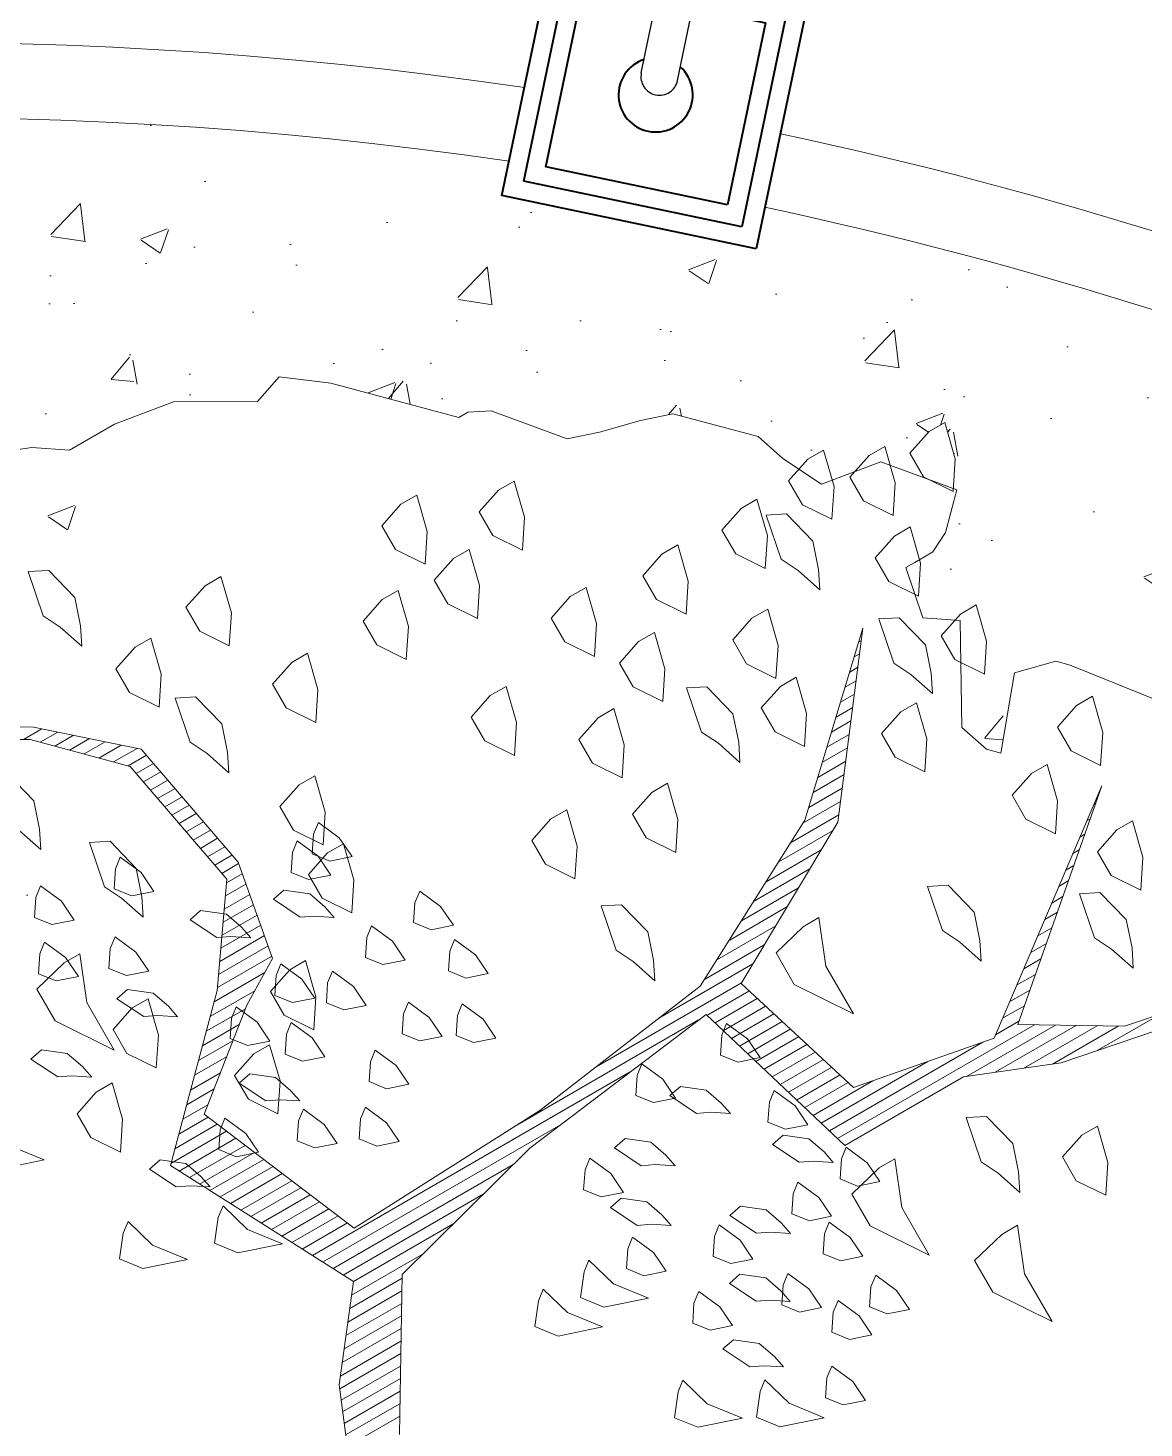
# Model space of a CAD drawing. Header units: metres. Extents: x 12093 to 20303, y 514 to 1412.
# Drawn here: x 19711.101 to 19712.587, y 705.738 to 707.602 of the extents above; entities that cross this region are included whole.
import ezdxf

# ---------------------------------------------------------------- set-up
doc = ezdxf.new("R2010")
doc.units = ezdxf.units.M
doc.linetypes.add('DASHED2', pattern=[9.525, 6.35, -3.175])
for name, color, linetype, lineweight in [('ARBOLES', 52, 'Continuous', 13), ('grass', 64, 'Continuous', 13), ('JARDINERA', 132, 'Continuous', 40), ('Layer2', 43, 'Continuous', 20), ('MANZANAS-ORIGINALES', 147, 'Continuous', 9), ('SARDINEL', 52, 'Continuous', 20), ('TEX', 81, 'Continuous', 13)]:
    doc.layers.add(name, color=color, linetype=linetype, lineweight=lineweight)
doc.layers.add('Proyecciones', color=52, linetype='DASHED2')
pattern_1 = [(50, (19136.99335, 73.14804), (0.36436934, -0.03187817), [0.0381, -0.4191]), (355, (19136.99335, 73.14804), (-0.07048565, 0.38211329), [0.03048, -0.33528]), (100.451, (19137.0237, 73.1454), (0.293885, 0.35023338), [0.03238, -0.35618]), (46.1842, (19136.99335, 73.24964), (0.54215808, -0.08408466), [0.05715, -0.62865]), (96.6356, (19137.03853, 73.24264), (0.47480847, 0.4948511), [0.04857, -0.53427]), (351.184, (19136.99335, 73.24964), (0.4748092, 0.49485024), [0.04572, -0.50292]), (21, (19137.04415, 73.22424), (0.30322976, -0.20453104), [0.0381, -0.4191]), (326, (19137.04415, 73.22424), (0.12360406, 0.36837593), [0.03048, -0.33528]), (71.4514, (19137.06942, 73.2072), (0.42683298, 0.16384572), [0.03238, -0.35618]), (37.5, (19136.99335, 73.14804), (0.006177207, 0.169110078), [0, -0.331216, 0, -0.34036, 0, -0.33655]), (7.5, (19136.99335, 73.14804), (0.133639325, 0.20036115), [0, -0.194056, 0, -0.323596, 0, -0.12827]), (327.5, (19136.88007, 73.14804), (0.27118119, -0.011457488), [0, -0.127, 0, -0.39624, 0, -0.52578]), (317.5, (19136.82927, 73.14804), (0.29625836, 0.05085298), [0, -0.1651, 0, -0.263144, 0, -0.37338])]

# ---------------------------------------------------------------- blocks, each defined once
blk = doc.blocks.new('ghgfghgh')
at = {"layer": 'ARBOLES', "lineweight": 20}
for p, q in [((20002.0407, 664.9154), (20002.0895, 665.0766)), ((20002.0895, 665.0766), (20002.0684, 664.9137)), ((20002.086, 665.065), (20002.0882, 665.0663)), ((20002.0822, 665.0524), (20002.0867, 665.055)), ((20002.0784, 665.0397), (20002.0853, 665.0437)), ((20002.0746, 665.0271), (20002.0838, 665.0324)), ((20002.0707, 665.0145), (20002.0823, 665.0212)), ((20002.0669, 665.0018), (20002.0809, 665.0099)), ((20002.0631, 664.9892), (20002.0794, 664.9986)), ((20001.39, 664.983), (20001.2834, 664.9835)), ((20001.2862, 664.994), (20001.3928, 664.9935)), ((20001.3843, 664.983), (20001.3999, 664.992)), ((20001.4739, 664.9605), (20001.39, 664.983)), ((20001.3928, 664.9935), (20001.4834, 664.9749)), ((20001.3984, 664.9808), (20001.4132, 664.9893)), ((20001.4108, 664.9775), (20001.4265, 664.9866)), ((20001.4231, 664.9742), (20001.4398, 664.9838)), ((20002.0593, 664.9766), (20002.0779, 664.9874)), ((20001.4354, 664.9709), (20001.4531, 664.9811)), ((20001.4478, 664.9675), (20001.4665, 664.9783)), ((20001.4601, 664.9642), (20001.4798, 664.9756)), ((20001.4834, 664.9749), (20001.5648, 664.88)), ((20002.0554, 664.9639), (20002.0765, 664.9761)), ((20001.4724, 664.9609), (20001.4877, 664.9698)), ((20001.5553, 664.8657), (20001.4739, 664.9605)), ((20001.4792, 664.9544), (20001.4937, 664.9628)), ((20002.0516, 664.9513), (20002.075, 664.9648)), ((20001.4852, 664.9474), (20001.4997, 664.9558)), ((20001.4911, 664.9405), (20001.5057, 664.9489)), ((20002.0478, 664.9387), (20002.0736, 664.9536)), ((20001.4971, 664.9335), (20001.5117, 664.9419)), ((20002.044, 664.926), (20002.0721, 664.9423)), ((20002.1996, 664.7323), (20002.2901, 664.9442)), ((20002.2901, 664.9442), (20002.2196, 664.7439)), ((20001.5031, 664.9265), (20001.5176, 664.9349)), ((20001.5091, 664.9196), (20001.5236, 664.9279)), ((20002.0391, 664.9128), (20002.0706, 664.931)), ((20001.5151, 664.9126), (20001.5296, 664.921)), ((20001.521, 664.9056), (20001.5356, 664.914)), ((20001.9528, 664.776), (20002.0407, 664.9154)), ((20002.0684, 664.9137), (20001.9871, 664.7781)), ((20002.0287, 664.8964), (20002.0692, 664.9197)), ((20001.527, 664.8986), (20001.5416, 664.907)), ((20002.0184, 664.88), (20002.064, 664.9063)), ((20001.533, 664.8917), (20001.5475, 664.9001)), ((20001.539, 664.8847), (20001.5535, 664.8931)), ((20002.0081, 664.8636), (20002.0544, 664.8904)), ((20001.545, 664.8777), (20001.5595, 664.8861)), ((20001.5509, 664.8707), (20001.5651, 664.8789)), ((20001.5648, 664.88), (20001.5937, 664.7992)), ((20001.5471, 664.7723), (20001.5553, 664.8657)), ((20001.555, 664.8627), (20001.5682, 664.8703)), ((20001.9977, 664.8472), (20002.0448, 664.8744)), ((20001.5541, 664.8517), (20001.5713, 664.8617)), ((20001.9874, 664.8308), (20002.0353, 664.8585)), ((20001.5522, 664.8297), (20001.5775, 664.8444)), ((20001.5531, 664.8407), (20001.5744, 664.853)), ((20001.977, 664.8144), (20002.0257, 664.8425)), ((20001.5512, 664.8188), (20001.5806, 664.8357)), ((20001.5493, 664.7968), (20001.5868, 664.8185)), ((20001.5502, 664.8078), (20001.5837, 664.8271)), ((20001.9667, 664.798), (20002.0162, 664.8266)), ((20001.5483, 664.7858), (20001.5899, 664.8098)), ((20001.9563, 664.7816), (20002.0066, 664.8107)), ((20001.5474, 664.7749), (20001.593, 664.8012)), ((20001.5937, 664.7992), (20001.572, 664.76)), ((20001.9181, 664.7491), (20001.9971, 664.7947)), ((20001.5446, 664.7628), (20001.5871, 664.7874)), ((20001.5078, 664.6255), (20001.5471, 664.7723)), ((20001.5413, 664.7505), (20001.5786, 664.7721)), ((20001.818, 664.6716), (20001.9528, 664.776)), ((20001.8653, 664.7082), (20001.9875, 664.7788)), ((20001.9584, 664.7515), (20001.9937, 664.7719)), ((20001.9871, 664.7781), (20002.0817, 664.6909)), ((20001.572, 664.76), (20001.5362, 664.6685)), ((20001.9653, 664.7451), (20002.0007, 664.7655)), ((20001.9721, 664.7386), (20002.0076, 664.7591)), ((20002.2067, 664.749), (20002.2251, 664.7596)), ((20002.3091, 664.7424), (20002.3833, 664.7674)), ((20001.538, 664.7382), (20001.5708, 664.7571)), ((20001.7987, 664.6593), (20001.9515, 664.7476)), ((20001.9577, 664.7522), (20001.8096, 664.6401)), ((20002.0743, 664.6423), (20001.9577, 664.7522)), ((20001.979, 664.7321), (20002.0146, 664.7527)), ((20002.3672, 664.7493), (20002.2559, 664.7116)), ((20002.2863, 664.7219), (20002.3394, 664.7526)), ((20001.5347, 664.7258), (20001.5656, 664.7437)), ((20001.9858, 664.7257), (20002.0216, 664.7463)), ((20001.9927, 664.7192), (20002.0285, 664.7399)), ((20002.0681, 664.6481), (20002.2336, 664.7436)), ((20002.1764, 664.7002), (20002.2511, 664.7433)), ((20002.2005, 664.7037), (20002.2687, 664.743)), ((20002.2008, 664.7351), (20002.2205, 664.7465)), ((20002.2196, 664.7439), (20002.3091, 664.7424)), ((20002.2245, 664.7071), (20002.2862, 664.7427)), ((20002.2486, 664.7106), (20002.3038, 664.7424)), ((20001.5314, 664.7135), (20001.5603, 664.7302)), ((20001.9995, 664.7128), (20002.0355, 664.7335)), ((20002.0064, 664.7063), (20002.0424, 664.7271)), ((20002.0613, 664.6546), (20002.1903, 664.7291)), ((20002.0817, 664.6909), (20002.1996, 664.7323)), ((20001.5281, 664.7012), (20001.555, 664.7167)), ((20002.0133, 664.6998), (20002.0494, 664.7207)), ((20002.0201, 664.6934), (20002.0563, 664.7143)), ((20002.0544, 664.661), (20002.1441, 664.7128)), ((20001.5248, 664.6888), (20001.5498, 664.7033)), ((20001.6271, 664.5499), (20001.8935, 664.7037)), ((20002.027, 664.6869), (20002.0633, 664.7079)), ((20002.0338, 664.6804), (20002.0703, 664.7015)), ((20002.2559, 664.7116), (20002.1741, 664.6999)), ((20001.5215, 664.6765), (20001.5445, 664.6898)), ((20002.0407, 664.674), (20002.0772, 664.695)), ((20002.0476, 664.6675), (20002.0979, 664.6966)), ((20002.1741, 664.6999), (20002.0743, 664.6423)), ((20001.5149, 664.6518), (20001.5394, 664.666)), ((20001.5182, 664.6642), (20001.5393, 664.6764)), ((20001.5362, 664.6685), (20001.6623, 664.5728)), ((20001.6623, 664.5728), (20001.818, 664.6716)), ((20001.5083, 664.6272), (20001.555, 664.6542)), ((20001.5116, 664.6395), (20001.5472, 664.6601)), ((20001.6357, 664.5444), (20001.8355, 664.6597)), ((20001.5152, 664.6208), (20001.5628, 664.6483)), ((20001.5238, 664.6153), (20001.5706, 664.6423)), ((20001.5324, 664.6099), (20001.5784, 664.6364)), ((20001.541, 664.6044), (20001.5862, 664.6305)), ((20001.8096, 664.6401), (20001.7025, 664.534)), ((20001.6616, 664.5281), (20001.5078, 664.6255)), ((20001.5497, 664.599), (20001.594, 664.6246)), ((20001.5583, 664.5935), (20001.6018, 664.6187)), ((20001.6444, 664.539), (20001.7956, 664.6263)), ((20001.5669, 664.588), (20001.6097, 664.6127)), ((20001.5755, 664.5826), (20001.6175, 664.6068)), ((20001.5841, 664.5771), (20001.6253, 664.6009)), ((20001.5927, 664.5717), (20001.6331, 664.595)), ((20001.653, 664.5335), (20001.7704, 664.6013)), ((20001.6013, 664.5662), (20001.6409, 664.5891)), ((20001.6099, 664.5608), (20001.6487, 664.5832)), ((20001.6185, 664.5553), (20001.6565, 664.5772)), ((20001.6615, 664.528), (20001.7452, 664.5764)), ((20001.66, 664.5167), (20001.7201, 664.5514)), ((20001.6496, 664.4414), (20001.6616, 664.5281)), ((20001.6584, 664.5054), (20001.7024, 664.5308)), ((20001.7025, 664.534), (20001.7002, 664.3997)), ((20001.6568, 664.494), (20001.7022, 664.5203)), ((20001.6553, 664.4827), (20001.7021, 664.5097)), ((20001.6537, 664.4714), (20001.7019, 664.4992)), ((20001.6506, 664.4487), (20001.7015, 664.4781)), ((20001.6521, 664.4601), (20001.7017, 664.4887)), ((20001.65, 664.438), (20001.7014, 664.4676)), ((20001.6513, 664.4283), (20001.7012, 664.4571)), ((20001.6525, 664.4186), (20001.701, 664.4466)), ((20001.6752, 664.2434), (20001.6496, 664.4414)), ((20001.6538, 664.4089), (20001.7008, 664.436)), ((20001.655, 664.3992), (20001.7006, 664.4255)), ((20001.6563, 664.3895), (20001.7005, 664.415))]:
    blk.add_line(p, q, dxfattribs=at)
at = {"layer": 'grass'}
for p, q in [((20001.581, 665.2669), (20001.5993, 665.2876)), ((20001.5993, 665.2876), (20001.6427, 665.2823)), ((20001.6427, 665.2823), (20001.75, 665.2535)), ((20001.4608, 665.2479), (20001.5105, 665.2666)), ((20001.5105, 665.2666), (20001.581, 665.2669)), ((20001.75, 665.2535), (20001.7576, 665.2579)), ((20001.7576, 665.2579), (20001.7771, 665.2591)), ((20001.7771, 665.2591), (20001.8411, 665.2355)), ((20001.9028, 665.251), (20001.9299, 665.2565)), ((20001.9299, 665.2565), (20002.0015, 665.2373)), ((20001.423, 665.2261), (20001.4608, 665.2479)), ((20001.8411, 665.2355), (20001.8682, 665.2411)), ((20001.8682, 665.2411), (20001.9028, 665.251)), ((20002.145, 665.2416), (20002.1289, 665.2234)), ((20002.1583, 665.2493), (20002.145, 665.2416)), ((20002.167, 665.2188), (20002.1583, 665.2493)), ((20002.0015, 665.2373), (20002.0222, 665.219)), ((20001.345, 665.2214), (20001.3915, 665.2281)), ((20001.3915, 665.2281), (20001.423, 665.2261)), ((20002.0222, 665.219), (20002.0548, 665.1975)), ((20002.0432, 665.2183), (20002.0271, 665.2001)), ((20002.0565, 665.226), (20002.0432, 665.2183)), ((20002.0652, 665.1955), (20002.0565, 665.226)), ((20002.0946, 665.2214), (20002.0785, 665.2032)), ((20002.1079, 665.229), (20002.0946, 665.2214)), ((20002.1166, 665.1986), (20002.1079, 665.229)), ((20002.1289, 665.2234), (20002.1404, 665.2035)), ((20002.1652, 665.1912), (20002.167, 665.2188)), ((20002.0548, 665.1975), (20002.1045, 665.2161)), ((20002.1045, 665.2161), (20002.1685, 665.1926)), ((20001.7966, 665.2), (20001.7833, 665.1924)), ((20001.8053, 665.1696), (20001.7966, 665.2)), ((20002.0271, 665.2001), (20002.0386, 665.1802)), ((20002.0634, 665.1679), (20002.0652, 665.1955)), ((20002.0785, 665.2032), (20002.09, 665.1833)), ((20002.1148, 665.171), (20002.1166, 665.1986)), ((20002.1404, 665.2035), (20002.1652, 665.1912)), ((20001.7148, 665.1883), (20001.7015, 665.1806)), ((20001.7235, 665.1578), (20001.7148, 665.1883)), ((20001.7833, 665.1924), (20001.7672, 665.1742)), ((20002.0005, 665.1848), (20001.9872, 665.1771)), ((20002.0092, 665.1543), (20002.0005, 665.1848)), ((20002.09, 665.1833), (20002.1148, 665.171)), ((20002.1685, 665.1926), (20002.1589, 665.1568)), ((20001.7015, 665.1806), (20001.6854, 665.1624)), ((20001.7672, 665.1742), (20001.7787, 665.1543)), ((20001.9872, 665.1771), (20001.9711, 665.1589)), ((20002.0082, 665.1715), (20002.0253, 665.1725)), ((20002.0207, 665.1344), (20002.0082, 665.1715)), ((20002.0253, 665.1725), (20002.0473, 665.1497)), ((20002.0386, 665.1802), (20002.0634, 665.1679)), ((20001.6854, 665.1624), (20001.6969, 665.1425)), ((20001.8036, 665.142), (20001.8053, 665.1696)), ((20001.9711, 665.1589), (20001.9826, 665.139)), ((20002.1292, 665.1615), (20002.1159, 665.1538)), ((20002.1379, 665.1311), (20002.1292, 665.1615)), ((20001.7217, 665.1302), (20001.7235, 665.1578)), ((20001.7787, 665.1543), (20001.8036, 665.142)), ((20002.0074, 665.1267), (20002.0092, 665.1543)), ((20002.0473, 665.1497), (20002.0522, 665.1259)), ((20002.1159, 665.1538), (20002.0998, 665.1357)), ((20002.1589, 665.1568), (20002.1482, 665.1405)), ((20001.6969, 665.1425), (20001.7217, 665.1302)), ((20001.7588, 665.1427), (20001.7455, 665.1351)), ((20001.7675, 665.1123), (20001.7588, 665.1427)), ((20001.9207, 665.1387), (20001.9046, 665.1205)), ((20001.934, 665.1464), (20001.9207, 665.1387)), ((20001.9427, 665.1159), (20001.934, 665.1464)), ((20001.9826, 665.139), (20002.0074, 665.1267)), ((20002.0998, 665.1357), (20002.1113, 665.1157)), ((20002.1482, 665.1405), (20002.1331, 665.1317)), ((20001.3884, 665.124), (20001.4056, 665.125)), ((20001.401, 665.0869), (20001.3884, 665.124)), ((20001.4056, 665.125), (20001.4276, 665.1022)), ((20001.7455, 665.1351), (20001.7294, 665.1169)), ((20002.035, 665.1249), (20002.0207, 665.1344)), ((20002.0532, 665.1088), (20002.035, 665.1249)), ((20002.0522, 665.1259), (20002.0532, 665.1088)), ((20002.1331, 665.1317), (20002.1255, 665.1274)), ((20002.1255, 665.1274), (20002.1398, 665.0852)), ((20002.1361, 665.1035), (20002.1379, 665.1311)), ((20001.5371, 665.1122), (20001.5209, 665.0941)), ((20001.5503, 665.1199), (20001.5371, 665.1122)), ((20001.5591, 665.0895), (20001.5503, 665.1199)), ((20001.7294, 665.1169), (20001.7409, 665.0969)), ((20001.7657, 665.0847), (20001.7675, 665.1123)), ((20001.9046, 665.1205), (20001.9161, 665.1006)), ((20001.9409, 665.0883), (20001.9427, 665.1159)), ((20002.1113, 665.1157), (20002.1361, 665.1035)), ((20001.4276, 665.1022), (20001.4324, 665.0784)), ((20001.6857, 665.1005), (20001.6696, 665.0823)), ((20001.699, 665.1082), (20001.6857, 665.1005)), ((20001.7077, 665.0778), (20001.699, 665.1082)), ((20001.8437, 665.1031), (20001.8276, 665.085)), ((20001.857, 665.1108), (20001.8437, 665.1031)), ((20001.8657, 665.0804), (20001.857, 665.1108)), ((20001.9161, 665.1006), (20001.9409, 665.0883)), ((20001.5209, 665.0941), (20001.5325, 665.0741)), ((20001.5573, 665.0618), (20001.5591, 665.0895)), ((20001.7409, 665.0969), (20001.7657, 665.0847)), ((20002.0095, 665.0924), (20001.9962, 665.0848)), ((20002.0182, 665.062), (20002.0095, 665.0924)), ((20002.1714, 665.0884), (20002.1553, 665.0702)), ((20002.1847, 665.0961), (20002.1714, 665.0884)), ((20002.1934, 665.0656), (20002.1847, 665.0961)), ((20001.4153, 665.0774), (20001.401, 665.0869)), ((20001.4335, 665.0613), (20001.4153, 665.0774)), ((20001.4324, 665.0784), (20001.4335, 665.0613)), ((20001.6696, 665.0823), (20001.6811, 665.0624)), ((20001.7059, 665.0501), (20001.7077, 665.0778)), ((20001.8276, 665.085), (20001.8391, 665.065)), ((20001.864, 665.0527), (20001.8657, 665.0804)), ((20001.9962, 665.0848), (20001.9801, 665.0666)), ((20002.1028, 665.0843), (20002.12, 665.0853)), ((20002.1154, 665.0472), (20002.1028, 665.0843)), ((20002.12, 665.0853), (20002.142, 665.0625)), ((20002.1398, 665.0852), (20002.1712, 665.0831)), ((20002.1398, 665.0852), (20002.1398, 665.0852)), ((20002.1712, 665.0831), (20002.1727, 664.9932)), ((20001.4915, 665.0682), (20001.4782, 665.0605)), ((20001.5002, 665.0378), (20001.4915, 665.0682)), ((20001.5325, 665.0741), (20001.5573, 665.0618)), ((20001.8391, 665.065), (20001.864, 665.0527)), ((20001.901, 665.0653), (20001.8849, 665.0471)), ((20001.9143, 665.073), (20001.901, 665.0653)), ((20001.923, 665.0425), (20001.9143, 665.073)), ((20001.9801, 665.0666), (20001.9916, 665.0466)), ((20002.1553, 665.0702), (20002.1668, 665.0503)), ((20002.1916, 665.038), (20002.1934, 665.0656)), ((20001.4782, 665.0605), (20001.4621, 665.0424)), ((20001.623, 665.0555), (20001.6097, 665.0478)), ((20001.6317, 665.025), (20001.623, 665.0555)), ((20001.6811, 665.0624), (20001.7059, 665.0501)), ((20002.0164, 665.0344), (20002.0182, 665.062)), ((20002.142, 665.0625), (20002.1468, 665.0388)), ((20001.4621, 665.0424), (20001.4736, 665.0224)), ((20001.6097, 665.0478), (20001.5936, 665.0296)), ((20001.8849, 665.0471), (20001.8964, 665.0272)), ((20001.9213, 665.0149), (20001.923, 665.0425)), ((20001.9916, 665.0466), (20002.0164, 665.0344)), ((20002.1297, 665.0377), (20002.1154, 665.0472)), ((20002.1668, 665.0503), (20002.1916, 665.038)), ((20002.2169, 665.0389), (20002.2515, 665.0488)), ((20002.2515, 665.0488), (20002.2635, 665.0456)), ((20002.2635, 665.0456), (20002.3557, 665.0081)), ((20001.4985, 665.0102), (20001.5002, 665.0378)), ((20001.5936, 665.0296), (20001.6051, 665.0097)), ((20002.0335, 665.0354), (20002.0202, 665.0277)), ((20002.0422, 665.005), (20002.0335, 665.0354)), ((20002.1479, 665.0216), (20002.1297, 665.0377)), ((20002.1468, 665.0388), (20002.1479, 665.0216)), ((20002.2053, 664.9717), (20002.2169, 665.0389)), ((20001.4736, 665.0224), (20001.4985, 665.0102)), ((20001.5118, 665.0178), (20001.5289, 665.0189)), ((20001.5243, 664.9808), (20001.5118, 665.0178)), ((20001.5289, 665.0189), (20001.5509, 664.9961)), ((20001.6299, 664.9974), (20001.6317, 665.025)), ((20001.7765, 665.02), (20001.7604, 665.0018)), ((20001.7898, 665.0276), (20001.7765, 665.02)), ((20001.7985, 664.9972), (20001.7898, 665.0276)), ((20001.8964, 665.0272), (20001.9213, 665.0149)), ((20001.9412, 665.0264), (20001.9583, 665.0274)), ((20001.9538, 664.9893), (20001.9412, 665.0264)), ((20001.9583, 665.0274), (20001.9803, 665.0047)), ((20002.0202, 665.0277), (20002.0041, 665.0096)), ((20002.2822, 665.0194), (20002.2689, 665.0117)), ((20002.2909, 664.9889), (20002.2822, 665.0194)), ((20001.6051, 665.0097), (20001.6299, 664.9974)), ((20001.8803, 665.009), (20001.867, 665.0013)), ((20001.889, 664.9786), (20001.8803, 665.009)), ((20002.0041, 665.0096), (20002.0157, 664.9896)), ((20002.1213, 665.0063), (20002.1052, 664.9881)), ((20002.1346, 665.0139), (20002.1213, 665.0063)), ((20002.1433, 664.9835), (20002.1346, 665.0139)), ((20002.2689, 665.0117), (20002.2528, 664.9935)), ((20001.5509, 664.9961), (20001.5558, 664.9723)), ((20001.7604, 665.0018), (20001.7719, 664.9819)), ((20001.7967, 664.9696), (20001.7985, 664.9972)), ((20001.867, 665.0013), (20001.8509, 664.9832)), ((20001.9803, 665.0047), (20001.9852, 664.9809)), ((20002.0405, 664.9773), (20002.0422, 665.005)), ((20001.8509, 664.9832), (20001.8624, 664.9632)), ((20001.9681, 664.9799), (20001.9538, 664.9893)), ((20002.0157, 664.9896), (20002.0405, 664.9773)), ((20002.1052, 664.9881), (20002.1167, 664.9682)), ((20002.1415, 664.9559), (20002.1433, 664.9835)), ((20002.1727, 664.9932), (20002.1933, 664.9749)), ((20002.1727, 664.9932), (20002.1727, 664.9932)), ((20002.2528, 664.9935), (20002.2643, 664.9736)), ((20002.2891, 664.9613), (20002.2909, 664.9889)), ((20001.5386, 664.9713), (20001.5243, 664.9808)), ((20001.5568, 664.9552), (20001.5386, 664.9713)), ((20001.5558, 664.9723), (20001.5568, 664.9552)), ((20001.7719, 664.9819), (20001.7967, 664.9696)), ((20001.8873, 664.9509), (20001.889, 664.9786)), ((20001.9862, 664.9638), (20001.9681, 664.9799)), ((20001.9852, 664.9809), (20001.9862, 664.9638)), ((20002.1933, 664.9749), (20002.2053, 664.9717)), ((20002.2643, 664.9736), (20002.2891, 664.9613)), ((20001.8624, 664.9632), (20001.8873, 664.9509)), ((20002.1167, 664.9682), (20002.1415, 664.9559)), ((20002.2443, 664.9621), (20002.231, 664.9544)), ((20002.253, 664.9316), (20002.2443, 664.9621)), ((20001.3711, 664.9544), (20001.3931, 664.9316)), ((20001.6292, 664.9527), (20001.6159, 664.945)), ((20001.6379, 664.9222), (20001.6292, 664.9527)), ((20002.231, 664.9544), (20002.2149, 664.9362)), ((20001.6159, 664.945), (20001.5998, 664.9268)), ((20001.9121, 664.9387), (20001.896, 664.9205)), ((20001.9254, 664.9464), (20001.9121, 664.9387)), ((20001.9341, 664.9159), (20001.9254, 664.9464)), ((20002.2149, 664.9362), (20002.2264, 664.9163)), ((20002.2895, 664.9427), (20002.2896, 664.9428)), ((20001.3931, 664.9316), (20001.398, 664.9078)), ((20001.5998, 664.9268), (20001.6113, 664.9069)), ((20001.8407, 664.9241), (20001.8274, 664.9164)), ((20001.8494, 664.8936), (20001.8407, 664.9241)), ((20002.2512, 664.904), (20002.253, 664.9316)), ((20002.2836, 664.9289), (20002.285, 664.9297)), ((20001.6321, 664.9135), (20001.6281, 664.9037)), ((20001.6497, 664.9006), (20001.6321, 664.9135)), ((20001.6361, 664.8946), (20001.6379, 664.9222)), ((20001.8274, 664.9164), (20001.8113, 664.8982)), ((20001.896, 664.9205), (20001.9075, 664.9006)), ((20001.9323, 664.8883), (20001.9341, 664.9159)), ((20002.2264, 664.9163), (20002.2512, 664.904)), ((20002.2777, 664.915), (20002.2804, 664.9166)), ((20002.316, 664.9148), (20002.3027, 664.9071)), ((20002.3247, 664.8843), (20002.316, 664.9148)), ((20001.399, 664.8907), (20001.3808, 664.9068)), ((20001.398, 664.9078), (20001.399, 664.8907)), ((20001.6113, 664.9069), (20001.6361, 664.8946)), ((20001.6281, 664.9037), (20001.627, 664.887)), ((20001.6604, 664.8848), (20001.6497, 664.9006)), ((20001.9075, 664.9006), (20001.9323, 664.8883)), ((20002.2718, 664.9012), (20002.2758, 664.9035)), ((20002.3027, 664.9071), (20002.2866, 664.8889)), ((20001.4399, 664.8966), (20001.4571, 664.8976)), ((20001.4525, 664.8595), (20001.4399, 664.8966)), ((20001.4571, 664.8976), (20001.4791, 664.8748)), ((20001.6143, 664.8979), (20001.6103, 664.8881)), ((20001.6319, 664.885), (20001.6143, 664.8979)), ((20001.6532, 664.8956), (20001.6399, 664.8879)), ((20001.662, 664.8652), (20001.6532, 664.8956)), ((20001.8113, 664.8982), (20001.8228, 664.8783)), ((20001.8476, 664.866), (20001.8494, 664.8936)), ((20002.2658, 664.8874), (20002.2712, 664.8904)), ((20002.2866, 664.8889), (20002.2981, 664.869)), ((20001.4657, 664.8843), (20001.4617, 664.8745)), ((20001.4833, 664.8713), (20001.4657, 664.8843)), ((20001.6103, 664.8881), (20001.6092, 664.8714)), ((20001.6399, 664.8879), (20001.6238, 664.8698)), ((20001.627, 664.887), (20001.6417, 664.881)), ((20001.6426, 664.8692), (20001.6319, 664.885)), ((20001.6417, 664.881), (20001.6604, 664.8848)), ((20001.8228, 664.8783), (20001.8476, 664.866)), ((20002.2599, 664.8735), (20002.2666, 664.8774)), ((20002.3229, 664.8567), (20002.3247, 664.8843)), ((20001.4617, 664.8745), (20001.4606, 664.8577)), ((20001.4791, 664.8748), (20001.4839, 664.8511)), ((20001.494, 664.8555), (20001.4833, 664.8713)), ((20001.6092, 664.8714), (20001.6239, 664.8654)), ((20001.6238, 664.8698), (20001.6354, 664.8498)), ((20001.6239, 664.8654), (20001.6426, 664.8692)), ((20001.6602, 664.8376), (20001.662, 664.8652)), ((20002.2981, 664.869), (20002.3229, 664.8567)), ((20001.3987, 664.8602), (20001.3947, 664.8504)), ((20001.4163, 664.8473), (20001.3987, 664.8602)), ((20001.4668, 664.85), (20001.4525, 664.8595)), ((20001.4606, 664.8577), (20001.4753, 664.8517)), ((20001.4753, 664.8517), (20001.494, 664.8555)), ((20001.5943, 664.8489), (20001.6032, 664.8567)), ((20001.6032, 664.8567), (20001.6248, 664.8536)), ((20001.6248, 664.8536), (20001.6375, 664.8426)), ((20001.7172, 664.8558), (20001.7132, 664.846)), ((20001.7348, 664.8429), (20001.7172, 664.8558)), ((20002.1438, 664.8597), (20002.161, 664.8607)), ((20002.1564, 664.8226), (20002.1438, 664.8597)), ((20002.161, 664.8607), (20002.183, 664.838)), ((20002.254, 664.8597), (20002.262, 664.8643)), ((20002.2715, 664.8536), (20002.2886, 664.8546)), ((20002.284, 664.8165), (20002.2715, 664.8536)), ((20002.2886, 664.8546), (20002.3106, 664.8319)), ((20001.3947, 664.8504), (20001.3936, 664.8337)), ((20001.427, 664.8315), (20001.4163, 664.8473)), ((20001.485, 664.8339), (20001.4668, 664.85)), ((20001.4839, 664.8511), (20001.485, 664.8339)), ((20001.6168, 664.834), (20001.5943, 664.8489)), ((20001.6354, 664.8498), (20001.6602, 664.8376)), ((20001.6375, 664.8426), (20001.6453, 664.8337)), ((20001.7132, 664.846), (20001.7121, 664.8293)), ((20001.7455, 664.8271), (20001.7348, 664.8429)), ((20001.8696, 664.8433), (20001.8868, 664.8443)), ((20001.8822, 664.8062), (20001.8696, 664.8433)), ((20001.8868, 664.8443), (20001.9088, 664.8215)), ((20002.2481, 664.8458), (20002.2574, 664.8512)), ((20001.3936, 664.8337), (20001.4083, 664.8277)), ((20001.4083, 664.8277), (20001.427, 664.8315)), ((20001.5243, 664.8317), (20001.5332, 664.8395)), ((20001.5468, 664.8168), (20001.5243, 664.8317)), ((20001.5332, 664.8395), (20001.5548, 664.8364)), ((20001.5548, 664.8364), (20001.5675, 664.8255)), ((20001.6286, 664.8348), (20001.6168, 664.834)), ((20001.6453, 664.8337), (20001.6286, 664.8348)), ((20002.0525, 664.8336), (20002.0392, 664.8259)), ((20002.0584, 664.7927), (20002.0525, 664.8336)), ((20002.183, 664.838), (20002.1878, 664.8142)), ((20002.2422, 664.832), (20002.2528, 664.8381)), ((20002.3106, 664.8319), (20002.3155, 664.8081)), ((20001.5675, 664.8255), (20001.5753, 664.8166)), ((20001.6767, 664.8266), (20001.6727, 664.8168)), ((20001.6943, 664.8137), (20001.6767, 664.8266)), ((20001.7121, 664.8293), (20001.7268, 664.8233)), ((20001.7268, 664.8233), (20001.7455, 664.8271)), ((20001.9088, 664.8215), (20001.9137, 664.7977)), ((20002.0392, 664.8259), (20002.0165, 664.8039)), ((20002.1707, 664.8132), (20002.1564, 664.8226)), ((20002.2363, 664.8182), (20002.2482, 664.825)), ((20001.4022, 664.813), (20001.3982, 664.8032)), ((20001.4198, 664.8), (20001.4022, 664.813)), ((20001.4573, 664.8076), (20001.4562, 664.7909)), ((20001.4613, 664.8174), (20001.4573, 664.8076)), ((20001.4789, 664.8045), (20001.4613, 664.8174)), ((20001.5586, 664.8177), (20001.5468, 664.8168)), ((20001.5753, 664.8166), (20001.5586, 664.8177)), ((20001.6727, 664.8168), (20001.6716, 664.8001)), ((20001.705, 664.7979), (20001.6943, 664.8137)), ((20001.7464, 664.8153), (20001.7424, 664.8055)), ((20001.764, 664.8024), (20001.7464, 664.8153)), ((20001.8965, 664.7967), (20001.8822, 664.8062)), ((20002.1889, 664.7971), (20002.1707, 664.8132)), ((20002.1878, 664.8142), (20002.1889, 664.7971)), ((20002.2304, 664.8043), (20002.2436, 664.8119)), ((20002.2983, 664.8071), (20002.284, 664.8165)), ((20002.3165, 664.791), (20002.2983, 664.8071)), ((20002.3155, 664.8081), (20002.3165, 664.791)), ((20001.4185, 664.7955), (20001.3957, 664.7735)), ((20001.3982, 664.8032), (20001.3971, 664.7864)), ((20001.4318, 664.8032), (20001.4185, 664.7955)), ((20001.4305, 664.7842), (20001.4198, 664.8)), ((20001.4377, 664.7623), (20001.4318, 664.8032)), ((20001.4896, 664.7887), (20001.4789, 664.8045)), ((20001.6007, 664.7947), (20001.5967, 664.7849)), ((20001.6183, 664.7818), (20001.6007, 664.7947)), ((20001.6213, 664.7974), (20001.608, 664.7897)), ((20001.63, 664.767), (20001.6213, 664.7974)), ((20001.6716, 664.8001), (20001.6863, 664.7941)), ((20001.6863, 664.7941), (20001.705, 664.7979)), ((20001.7424, 664.8055), (20001.7413, 664.7888)), ((20001.7747, 664.7865), (20001.764, 664.8024)), ((20001.9147, 664.7806), (20001.8965, 664.7967)), ((20001.9137, 664.7977), (20001.9147, 664.7806)), ((20002.0165, 664.8039), (20002.0318, 664.7773)), ((20002.2245, 664.7905), (20002.2389, 664.7988)), ((20001.3971, 664.7864), (20001.4118, 664.7804)), ((20001.4118, 664.7804), (20001.4305, 664.7842)), ((20001.4562, 664.7909), (20001.4709, 664.7849)), ((20001.4709, 664.7849), (20001.4896, 664.7887)), ((20001.608, 664.7897), (20001.5919, 664.7715)), ((20001.5967, 664.7849), (20001.5956, 664.7682)), ((20001.6439, 664.7885), (20001.6399, 664.7787)), ((20001.6615, 664.7756), (20001.6439, 664.7885)), ((20001.7413, 664.7888), (20001.756, 664.7828)), ((20001.756, 664.7828), (20001.7747, 664.7865)), ((20002.0815, 664.7528), (20002.0584, 664.7927)), ((20002.2186, 664.7767), (20002.2343, 664.7858)), ((20001.3957, 664.7735), (20001.4111, 664.7469)), ((20001.4628, 664.7653), (20001.4718, 664.7731)), ((20001.4718, 664.7731), (20001.4934, 664.77)), ((20001.5919, 664.7715), (20001.6034, 664.7516)), ((20001.629, 664.766), (20001.6183, 664.7818)), ((20001.6399, 664.7787), (20001.6388, 664.762)), ((20001.6722, 664.7598), (20001.6615, 664.7756)), ((20002.0318, 664.7773), (20002.0815, 664.7528)), ((20002.2127, 664.7628), (20002.2297, 664.7727)), ((20001.4607, 664.7224), (20001.4377, 664.7623)), ((20001.4854, 664.7504), (20001.4628, 664.7653)), ((20001.4891, 664.7654), (20001.4758, 664.7577)), ((20001.4978, 664.7349), (20001.4891, 664.7654)), ((20001.4934, 664.77), (20001.5061, 664.7591)), ((20001.5956, 664.7682), (20001.6103, 664.7622)), ((20001.6103, 664.7622), (20001.629, 664.766)), ((20001.6282, 664.7393), (20001.63, 664.767)), ((20001.6388, 664.762), (20001.6535, 664.756)), ((20001.6535, 664.756), (20001.6722, 664.7598)), ((20001.7077, 664.7625), (20001.7037, 664.7527)), ((20001.7253, 664.7496), (20001.7077, 664.7625)), ((20001.7529, 664.7611), (20001.7489, 664.7513)), ((20001.7705, 664.7482), (20001.7529, 664.7611)), ((20001.4758, 664.7577), (20001.4597, 664.7395)), ((20001.4972, 664.7513), (20001.4854, 664.7504)), ((20001.5139, 664.7502), (20001.4972, 664.7513)), ((20001.5061, 664.7591), (20001.5139, 664.7502)), ((20001.5591, 664.7488), (20001.558, 664.7321)), ((20001.5631, 664.7586), (20001.5591, 664.7488)), ((20001.5807, 664.7457), (20001.5631, 664.7586)), ((20001.6034, 664.7516), (20001.6282, 664.7393)), ((20001.7037, 664.7527), (20001.7025, 664.736)), ((20001.736, 664.7337), (20001.7253, 664.7496)), ((20001.7489, 664.7513), (20001.7478, 664.7346)), ((20001.7812, 664.7324), (20001.7705, 664.7482)), ((20001.4111, 664.7469), (20001.4607, 664.7224)), ((20001.4597, 664.7395), (20001.4712, 664.7196)), ((20001.5914, 664.7299), (20001.5807, 664.7457)), ((20001.6052, 664.7357), (20001.6041, 664.719)), ((20001.6092, 664.7455), (20001.6052, 664.7357)), ((20001.6268, 664.7326), (20001.6092, 664.7455)), ((20001.7025, 664.736), (20001.7172, 664.73)), ((20001.975, 664.7447), (20001.971, 664.7349)), ((20001.9926, 664.7318), (20001.975, 664.7447)), ((20001.496, 664.7073), (20001.4978, 664.7349)), ((20001.558, 664.7321), (20001.5727, 664.7261)), ((20001.5727, 664.7261), (20001.5914, 664.7299)), ((20001.5911, 664.7268), (20001.5778, 664.7191)), ((20001.5999, 664.6964), (20001.5911, 664.7268)), ((20001.6375, 664.7168), (20001.6268, 664.7326)), ((20001.7172, 664.73), (20001.736, 664.7337)), ((20001.7478, 664.7346), (20001.7625, 664.7286)), ((20001.7625, 664.7286), (20001.7812, 664.7324)), ((20001.971, 664.7349), (20001.9699, 664.7182)), ((20002.0033, 664.716), (20001.9926, 664.7318)), ((20001.3907, 664.7147), (20001.3996, 664.7225)), ((20001.4132, 664.6998), (20001.3907, 664.7147)), ((20001.3996, 664.7225), (20001.4212, 664.7194)), ((20001.4212, 664.7194), (20001.4339, 664.7085)), ((20001.4712, 664.7196), (20001.496, 664.7073)), ((20001.5778, 664.7191), (20001.5617, 664.7009)), ((20001.6041, 664.719), (20001.6188, 664.713)), ((20001.6188, 664.713), (20001.6375, 664.7168)), ((20001.6758, 664.7126), (20001.6747, 664.6959)), ((20001.6798, 664.7224), (20001.6758, 664.7126)), ((20001.6974, 664.7095), (20001.6798, 664.7224)), ((20001.9699, 664.7182), (20001.9846, 664.7122)), ((20001.9846, 664.7122), (20002.0033, 664.716)), ((20001.425, 664.7007), (20001.4132, 664.6998)), ((20001.4417, 664.6996), (20001.425, 664.7007)), ((20001.4339, 664.7085), (20001.4417, 664.6996)), ((20001.5617, 664.7009), (20001.5733, 664.681)), ((20001.5656, 664.6947), (20001.5745, 664.7025)), ((20001.5745, 664.7025), (20001.5961, 664.6994)), ((20001.7081, 664.6936), (20001.6974, 664.7095)), ((20001.8999, 664.701), (20001.8988, 664.6843)), ((20001.9039, 664.7108), (20001.8999, 664.701)), ((20001.9215, 664.6979), (20001.9039, 664.7108)), ((20001.4589, 664.6948), (20001.4456, 664.6871)), ((20001.4676, 664.6643), (20001.4589, 664.6948)), ((20001.5881, 664.6798), (20001.5656, 664.6947)), ((20001.5961, 664.6994), (20001.6088, 664.6885)), ((20001.5981, 664.6687), (20001.5999, 664.6964)), ((20001.6747, 664.6959), (20001.6894, 664.6899)), ((20001.6894, 664.6899), (20001.7081, 664.6936)), ((20001.9322, 664.6821), (20001.9215, 664.6979)), ((20001.9273, 664.6841), (20001.9362, 664.6919)), ((20001.9362, 664.6919), (20001.9578, 664.6888)), ((20001.9578, 664.6888), (20001.9705, 664.6779)), ((20001.4456, 664.6871), (20001.4295, 664.6689)), ((20001.5733, 664.681), (20001.5981, 664.6687)), ((20001.5999, 664.6807), (20001.5881, 664.6798)), ((20001.6166, 664.6796), (20001.5999, 664.6807)), ((20001.6088, 664.6885), (20001.6166, 664.6796)), ((20001.8988, 664.6843), (20001.9135, 664.6783)), ((20001.9135, 664.6783), (20001.9322, 664.6821)), ((20001.9498, 664.6692), (20001.9273, 664.6841)), ((20001.9705, 664.6779), (20001.9783, 664.669)), ((20002.0109, 664.6786), (20002.0097, 664.6619)), ((20002.0149, 664.6884), (20002.0109, 664.6786)), ((20002.0325, 664.6755), (20002.0149, 664.6884)), ((20001.4295, 664.6689), (20001.441, 664.649)), ((20001.5535, 664.6653), (20001.5495, 664.6555)), ((20001.5711, 664.6524), (20001.5535, 664.6653)), ((20001.6195, 664.6727), (20001.6155, 664.6629)), ((20001.6371, 664.6598), (20001.6195, 664.6727)), ((20001.6716, 664.6743), (20001.6676, 664.6645)), ((20001.6892, 664.6613), (20001.6716, 664.6743)), ((20001.9616, 664.6701), (20001.9498, 664.6692)), ((20001.9783, 664.669), (20001.9616, 664.6701)), ((20002.0432, 664.6596), (20002.0325, 664.6755)), ((20002.1761, 664.6656), (20002.1933, 664.6666)), ((20002.1887, 664.6285), (20002.1761, 664.6656)), ((20002.1933, 664.6666), (20002.2153, 664.6439)), ((20001.4658, 664.6367), (20001.4676, 664.6643)), ((20001.5495, 664.6555), (20001.5484, 664.6388)), ((20001.6155, 664.6629), (20001.6144, 664.6462)), ((20001.6478, 664.644), (20001.6371, 664.6598)), ((20001.6676, 664.6645), (20001.6665, 664.6477)), ((20001.6999, 664.6455), (20001.6892, 664.6613)), ((20002.0097, 664.6619), (20002.0244, 664.6559)), ((20002.0244, 664.6559), (20002.0432, 664.6596)), ((20002.2866, 664.6585), (20002.2733, 664.6508)), ((20002.2953, 664.628), (20002.2866, 664.6585)), ((20001.4019, 664.6301), (20001.3724, 664.6421)), ((20001.441, 664.649), (20001.4658, 664.6367)), ((20001.5818, 664.6366), (20001.5711, 664.6524)), ((20001.6144, 664.6462), (20001.6291, 664.6402)), ((20001.6291, 664.6402), (20001.6478, 664.644)), ((20001.6665, 664.6477), (20001.6812, 664.6417)), ((20001.6812, 664.6417), (20001.6999, 664.6455)), ((20001.8808, 664.6402), (20001.8897, 664.648)), ((20001.8897, 664.648), (20001.9113, 664.6449)), ((20001.9113, 664.6449), (20001.924, 664.634)), ((20002.0135, 664.6432), (20002.0224, 664.651)), ((20002.036, 664.6282), (20002.0135, 664.6432)), ((20002.0224, 664.651), (20002.0441, 664.6478)), ((20002.0441, 664.6478), (20002.0568, 664.6369)), ((20002.2153, 664.6439), (20002.2201, 664.6201)), ((20002.2733, 664.6508), (20002.2572, 664.6326)), ((20001.3644, 664.6225), (20001.4019, 664.6301)), ((20001.4903, 664.6225), (20001.4992, 664.6303)), ((20001.4992, 664.6303), (20001.5208, 664.6272)), ((20001.5484, 664.6388), (20001.5631, 664.6328)), ((20001.5631, 664.6328), (20001.5818, 664.6366)), ((20001.8601, 664.6315), (20001.8561, 664.6217)), ((20001.8777, 664.6186), (20001.8601, 664.6315)), ((20001.9033, 664.6253), (20001.8808, 664.6402)), ((20001.924, 664.634), (20001.9318, 664.6251)), ((20002.0568, 664.6369), (20002.0645, 664.628)), ((20002.0715, 664.6309), (20002.0703, 664.6142)), ((20002.0755, 664.6407), (20002.0715, 664.6309)), ((20002.0931, 664.6278), (20002.0755, 664.6407)), ((20002.1163, 664.631), (20002.103, 664.6234)), ((20002.1222, 664.5901), (20002.1163, 664.631)), ((20002.2572, 664.6326), (20002.2687, 664.6127)), ((20001.5128, 664.6076), (20001.4903, 664.6225)), ((20001.5208, 664.6272), (20001.5335, 664.6163)), ((20001.8561, 664.6217), (20001.8549, 664.605)), ((20001.8884, 664.6028), (20001.8777, 664.6186)), ((20001.9151, 664.6262), (20001.9033, 664.6253)), ((20001.9318, 664.6251), (20001.9151, 664.6262)), ((20002.0478, 664.6291), (20002.036, 664.6282)), ((20002.0645, 664.628), (20002.0478, 664.6291)), ((20002.103, 664.6234), (20002.0802, 664.6014)), ((20002.1038, 664.612), (20002.0931, 664.6278)), ((20002.203, 664.619), (20002.1887, 664.6285)), ((20002.2212, 664.6029), (20002.203, 664.619)), ((20002.2201, 664.6201), (20002.2212, 664.6029)), ((20002.2936, 664.6004), (20002.2953, 664.628)), ((20001.5246, 664.6085), (20001.5128, 664.6076)), ((20001.5413, 664.6074), (20001.5246, 664.6085)), ((20001.5335, 664.6163), (20001.5413, 664.6074)), ((20002.0349, 664.6115), (20002.0309, 664.6017)), ((20002.0525, 664.5986), (20002.0349, 664.6115)), ((20002.0703, 664.6142), (20002.085, 664.6082)), ((20002.085, 664.6082), (20002.1038, 664.612)), ((20002.2687, 664.6127), (20002.2936, 664.6004)), ((20001.8549, 664.605), (20001.8696, 664.599)), ((20001.8696, 664.599), (20001.8884, 664.6028)), ((20001.8774, 664.5901), (20001.8864, 664.5979)), ((20001.8864, 664.5979), (20001.908, 664.5948)), ((20001.908, 664.5948), (20001.9207, 664.5839)), ((20002.0309, 664.6017), (20002.0298, 664.585)), ((20002.0632, 664.5828), (20002.0525, 664.5986)), ((20002.0802, 664.6014), (20002.0956, 664.5748)), ((20001.552, 664.5916), (20001.548, 664.5818)), ((20001.5725, 664.5718), (20001.552, 664.5916)), ((20001.8999, 664.5752), (20001.8774, 664.5901)), ((20001.9207, 664.5839), (20001.9285, 664.575)), ((20001.9777, 664.5835), (20001.9866, 664.5912)), ((20002.0002, 664.5685), (20001.9777, 664.5835)), ((20001.9866, 664.5912), (20002.0082, 664.5881)), ((20002.0082, 664.5881), (20002.0209, 664.5772)), ((20002.0298, 664.585), (20002.0445, 664.579)), ((20002.1452, 664.5502), (20002.1222, 664.5901)), ((20001.4723, 664.5784), (20001.4682, 664.5686)), ((20001.4928, 664.5586), (20001.4723, 664.5784)), ((20001.548, 664.5818), (20001.5449, 664.5602)), ((20001.6019, 664.5597), (20001.5725, 664.5718)), ((20001.9118, 664.5761), (20001.8999, 664.5752)), ((20001.9285, 664.575), (20001.9118, 664.5761)), ((20001.9688, 664.5757), (20001.9648, 664.5658)), ((20001.9864, 664.5627), (20001.9688, 664.5757)), ((20002.0209, 664.5772), (20002.0287, 664.5683)), ((20002.0445, 664.579), (20002.0632, 664.5828)), ((20002.0612, 664.5779), (20002.0572, 664.5681)), ((20002.0788, 664.565), (20002.0612, 664.5779)), ((20002.0956, 664.5748), (20002.1452, 664.5502)), ((20002.2194, 664.5753), (20002.2061, 664.5676)), ((20002.2253, 664.5344), (20002.2194, 664.5753)), ((20001.4682, 664.5686), (20001.4651, 664.547)), ((20001.5449, 664.5602), (20001.5645, 664.5522)), ((20001.5645, 664.5522), (20001.6019, 664.5597)), ((20001.8959, 664.5654), (20001.8919, 664.5556)), ((20001.9135, 664.5525), (20001.8959, 664.5654)), ((20001.9648, 664.5658), (20001.9637, 664.5491)), ((20001.9971, 664.5469), (20001.9864, 664.5627)), ((20002.012, 664.5694), (20002.0002, 664.5685)), ((20002.0287, 664.5683), (20002.012, 664.5694)), ((20002.0572, 664.5681), (20002.0561, 664.5514)), ((20002.0895, 664.5492), (20002.0788, 664.565)), ((20002.2061, 664.5676), (20002.1833, 664.5456)), ((20001.5222, 664.5466), (20001.4928, 664.5586)), ((20001.8919, 664.5556), (20001.8908, 664.5389)), ((20001.9242, 664.5367), (20001.9135, 664.5525)), ((20001.9637, 664.5491), (20001.9784, 664.5431)), ((20002.0561, 664.5514), (20002.0708, 664.5454)), ((20002.0708, 664.5454), (20002.0895, 664.5492)), ((20001.4651, 664.547), (20001.4847, 664.539)), ((20001.4847, 664.539), (20001.5222, 664.5466)), ((20001.8554, 664.5362), (20001.8523, 664.5146)), ((20001.8594, 664.546), (20001.8554, 664.5362)), ((20001.8799, 664.5262), (20001.8594, 664.546)), ((20001.8908, 664.5389), (20001.9055, 664.5329)), ((20001.9055, 664.5329), (20001.9242, 664.5367)), ((20001.9784, 664.5431), (20001.9971, 664.5469)), ((20002.1833, 664.5456), (20002.1987, 664.519)), ((20001.9093, 664.5142), (20001.8799, 664.5262)), ((20001.9773, 664.5264), (20001.9862, 664.5342)), ((20001.9998, 664.5115), (20001.9773, 664.5264)), ((20001.9862, 664.5342), (20002.0078, 664.5311)), ((20002.0078, 664.5311), (20002.0205, 664.5202)), ((20002.0225, 664.5251), (20002.0214, 664.5084)), ((20002.0265, 664.5349), (20002.0225, 664.5251)), ((20002.0441, 664.522), (20002.0265, 664.5349)), ((20002.1002, 664.5334), (20002.0962, 664.5236)), ((20002.1178, 664.5204), (20002.1002, 664.5334)), ((20002.2483, 664.4945), (20002.2253, 664.5344)), ((20001.8209, 664.5217), (20001.8169, 664.5119)), ((20001.8414, 664.5019), (20001.8209, 664.5217)), ((20001.8523, 664.5146), (20001.8719, 664.5066)), ((20001.8719, 664.5066), (20001.9093, 664.5142)), ((20001.9516, 664.5197), (20001.9476, 664.5099)), ((20001.9692, 664.5068), (20001.9516, 664.5197)), ((20002.0116, 664.5124), (20001.9998, 664.5115)), ((20002.0283, 664.5113), (20002.0116, 664.5124)), ((20002.0205, 664.5202), (20002.0283, 664.5113)), ((20002.0548, 664.5062), (20002.0441, 664.522)), ((20002.0962, 664.5236), (20002.0951, 664.5069)), ((20002.1285, 664.5046), (20002.1178, 664.5204)), ((20002.1987, 664.519), (20002.2483, 664.4945)), ((20001.8169, 664.5119), (20001.8138, 664.4903)), ((20001.8708, 664.4899), (20001.8414, 664.5019)), ((20001.9476, 664.5099), (20001.9465, 664.4932)), ((20001.9799, 664.491), (20001.9692, 664.5068)), ((20002.0214, 664.5084), (20002.0361, 664.5024)), ((20002.0361, 664.5024), (20002.0548, 664.5062)), ((20002.0646, 664.5022), (20002.0635, 664.4855)), ((20002.0686, 664.512), (20002.0646, 664.5022)), ((20002.0862, 664.4991), (20002.0686, 664.512)), ((20002.0951, 664.5069), (20002.1098, 664.5008)), ((20002.1098, 664.5008), (20002.1285, 664.5046)), ((20001.8138, 664.4903), (20001.8334, 664.4823)), ((20001.8334, 664.4823), (20001.8708, 664.4899)), ((20001.9465, 664.4932), (20001.9612, 664.4872)), ((20001.9612, 664.4872), (20001.9799, 664.491)), ((20002.0969, 664.4832), (20002.0862, 664.4991)), ((20001.9719, 664.4714), (20001.9808, 664.4792)), ((20001.9808, 664.4792), (20002.0024, 664.4761)), ((20002.0635, 664.4855), (20002.0782, 664.4795)), ((20002.0782, 664.4795), (20002.0969, 664.4832)), ((20001.9944, 664.4565), (20001.9719, 664.4714)), ((20002.0024, 664.4761), (20002.0151, 664.4652)), ((20002.0062, 664.4574), (20001.9944, 664.4565)), ((20002.0229, 664.4563), (20002.0062, 664.4574)), ((20002.0151, 664.4652), (20002.0229, 664.4563)), ((20002.0633, 664.4569), (20002.0593, 664.4471)), ((20002.0809, 664.444), (20002.0633, 664.4569)), ((20001.9383, 664.4451), (20001.9343, 664.4353)), ((20001.9588, 664.4253), (20001.9383, 664.4451)), ((20002.0071, 664.4456), (20002.0031, 664.4358)), ((20002.0276, 664.4258), (20002.0071, 664.4456)), ((20002.0593, 664.4471), (20002.0581, 664.4304)), ((20002.0916, 664.4282), (20002.0809, 664.444)), ((20001.9343, 664.4353), (20001.9312, 664.4137)), ((20002.0031, 664.4358), (20002, 664.4142)), ((20002.0581, 664.4304), (20002.0728, 664.4244)), ((20001.9882, 664.4133), (20001.9588, 664.4253)), ((20002.057, 664.4137), (20002.0276, 664.4258)), ((20002.0728, 664.4244), (20002.0916, 664.4282)), ((20001.9312, 664.4137), (20001.9508, 664.4057)), ((20001.9508, 664.4057), (20001.9882, 664.4133)), ((20002, 664.4142), (20002.0196, 664.4061)), ((20002.0196, 664.4061), (20002.057, 664.4137))]:
    blk.add_line(p, q, dxfattribs=at)
blk = doc.blocks.new('gfgfhfhg')
at = {"layer": 'JARDINERA'}
for p, q in [((19970.5149, 670.0708), (19970.5149, 670.417)), ((19970.5149, 670.417), (19970.6633, 670.417)), ((19970.7127, 670.417), (19970.8611, 670.417)), ((19970.8611, 670.417), (19970.8611, 670.0708)), ((19970.5396, 670.0955), (19970.5396, 670.3923)), ((19970.5396, 670.3923), (19970.6633, 670.3923)), ((19970.7127, 670.3923), (19970.8364, 670.3923)), ((19970.8364, 670.3923), (19970.8364, 670.0955)), ((19970.5643, 670.1202), (19970.5643, 670.3676)), ((19970.5643, 670.3676), (19970.6633, 670.3676)), ((19970.7127, 670.3676), (19970.8117, 670.3676)), ((19970.8117, 670.3676), (19970.8117, 670.1202)), ((19970.8117, 670.1202), (19970.5643, 670.1202)), ((19970.8364, 670.0955), (19970.5396, 670.0955)), ((19970.8611, 670.0708), (19970.5149, 670.0708))]:
    blk.add_line(p, q, dxfattribs=at)
blk.add_arc((19970.688, 670.2439), 0.0495, 120, 60, dxfattribs=at)
at = {"layer": 'Proyecciones', "ltscale": 0.005}
for p, q in [((19970.7127, 670.9364), (19970.6633, 670.9364)), ((19970.6633, 670.2686), (19970.6633, 670.9364)), ((19970.7127, 670.2686), (19970.7127, 670.9364)), ((19970.7127, 670.7138), (19970.6633, 670.7138)), ((19970.7127, 670.4665), (19970.6633, 670.4665))]:
    blk.add_line(p, q, dxfattribs=at)
for centre, radius, start, end in [((19970.688, 670.8004), 0.1979, 277.1808, 262.8192), ((19970.688, 670.8004), 0.1714, 278.2989, 261.7011), ((19970.688, 670.8004), 0.1309, 100.8934, 259.1066), ((19970.688, 670.8004), 0.1309, 280.8934, 79.1066), ((19970.688, 670.8004), 0.1061, 103.4749, 256.5251), ((19970.688, 670.8004), 0.1061, 283.4749, 76.5251), ((19970.688, 670.8004), 0.0657, 112.1279, 247.8721), ((19970.688, 670.8004), 0.0657, 292.1279, 67.8721), ((19970.688, 670.2686), 0.0247, 180, 0)]:
    blk.add_arc(centre, radius, start, end, dxfattribs=at)
at = {"layer": 'SARDINEL'}
blk.add_line((19970.5643, 670.1202), (19970.5643, 670.1202), dxfattribs=at)

msp = doc.modelspace()

# ---------------------------------------------------------------- hatches: boundary and pattern name
at = {"layer": 'grass'}
h = msp.add_hatch(dxfattribs=at)
h.set_pattern_fill('AR-CONC', color=256, scale=0.002, style=0)
h.set_pattern_definition(pattern_1)
h.paths.add_polyline_path([(19711.2336, 707.4749, 0.071484), (19709.6856, 707.335), (19709.5829, 706.7744, -0.001299), (19711.1251, 706.4266), (19711.1475, 706.6424), (19711.1036, 706.6542), (19710.9344, 706.6549), (19710.8009, 706.7888), (19710.781, 706.8476), (19710.8281, 706.7904), (19710.9389, 706.6716), (19711.1081, 706.6708), (19711.1495, 706.6623), (19711.1625, 706.7872), (19711.1437, 706.8039), (19711.121, 706.8189), (19711.1011, 706.8777), (19711.1283, 706.8793), (19711.1632, 706.8432), (19711.1666, 706.8267), (19711.1907, 707.0598), (19711.1558, 707.0397), (19711.106, 707.0429), (19711.0322, 707.0323), (19711.0286, 707.0318), (19711.0341, 706.9937), (19711.0707, 706.9304), (19710.9919, 706.9693), (19710.9676, 707.0115), (19710.983, 707.0264), (19710.9274, 707.0198), (19710.8106, 707.0003), (19710.7576, 706.9537), (19710.7499, 706.9421), (19710.764, 706.9502), (19710.7778, 706.9019), (19710.7749, 706.8581), (19710.749, 706.8709), (19710.7876, 706.7631), (19710.7706, 706.7642), (19710.777, 706.7328), (19710.7787, 706.7056), (19710.7498, 706.7311), (19710.7271, 706.7461), (19710.7199, 706.7675), (19710.6991, 706.7688), (19710.7121, 706.7234), (19710.7093, 706.6796), (19710.6699, 706.6991), (19710.6517, 706.7307), (19710.6772, 706.7595), (19710.6939, 706.7691), (19710.6712, 706.7706), (19710.6711, 706.7701), (19710.6318, 706.7895), (19710.6135, 706.8211), (19710.6391, 706.85), (19710.6601, 706.8621), (19710.674, 706.8139), (19710.6712, 706.7706), (19710.6939, 706.7691), (19710.6983, 706.7717), (19710.6991, 706.7688), (19710.7199, 706.7675), (19710.7072, 706.805), (19710.7344, 706.8066), (19710.7693, 706.7705), (19710.7706, 706.7642), (19710.7876, 706.7631), (19710.749, 706.8709), (19710.7356, 706.8776), (19710.7173, 706.9092), (19710.7429, 706.938), (19710.7499, 706.9421), (19710.7576, 706.9537), (19710.8106, 707.0003), (19710.9274, 707.0198), (19710.983, 707.0264), (19711.0037, 707.0464), (19711.0248, 707.0586), (19711.0286, 707.0318), (19711.0322, 707.0323), (19711.106, 707.0429), (19711.1558, 707.0397), (19711.1907, 707.0598)])
h.paths.add_polyline_path([(19710.921, 706.9705), (19710.942, 706.9827), (19710.9559, 706.9344), (19710.953, 706.8906), (19710.9137, 706.9101), (19710.8954, 706.9417)], flags=16)
h.paths.add_polyline_path([(19710.8338, 706.878), (19710.8549, 706.8902), (19710.8687, 706.8419), (19710.8658, 706.7981), (19710.8265, 706.8176), (19710.8082, 706.8492)], flags=16)
h.paths.add_polyline_path([(19710.5835, 706.7757), (19710.5973, 706.7274), (19710.5945, 706.6836), (19710.5551, 706.7031), (19710.5369, 706.7347), (19710.5624, 706.7635)], flags=17)
h.paths.add_polyline_path([(19710.4626, 706.7903), (19710.472, 706.7254), (19710.5085, 706.6621), (19710.4298, 706.701), (19710.4054, 706.7432), (19710.4415, 706.7781)], flags=17)
h.paths.add_polyline_path([(19710.9535, 706.7925), (19710.9746, 706.8046), (19710.9884, 706.7564), (19710.9855, 706.7125), (19710.9462, 706.732), (19710.9279, 706.7636)], flags=16)
h.paths.add_polyline_path([(19711.0212, 706.8456), (19711.0484, 706.8472), (19711.0833, 706.8112), (19711.091, 706.7734), (19711.0926, 706.7462), (19711.0638, 706.7718), (19711.0411, 706.7868)], flags=16)
h = msp.add_hatch(dxfattribs=at)
h.set_pattern_fill('AR-CONC', color=256, scale=0.002, style=0)
h.set_pattern_definition(pattern_1)
h.paths.add_polyline_path([(19712.4743, 707.2644, 0.018491), (19712.0825, 707.363), (19712.071, 707.3077), (19711.732, 707.3785), (19711.7416, 707.4243, 0.023371), (19711.2336, 707.4749), (19711.1907, 707.0598), (19711.2158, 707.0743), (19711.2947, 707.1039), (19711.4064, 707.1044), (19711.4355, 707.1372), (19711.5043, 707.1289), (19711.6746, 707.0832), (19711.6866, 707.0902), (19711.7175, 707.092), (19711.8191, 707.0547), (19711.862, 707.0634), (19711.9169, 707.0792), (19711.9598, 707.0879), (19712.0734, 707.0575), (19712.1062, 707.0284), (19712.1279, 707.0141), (19712.1395, 707.0273), (19712.1606, 707.0395), (19712.172, 706.9996), (19712.2022, 707.0109), (19712.2211, 707.0322), (19712.2422, 707.0444), (19712.2494, 707.0192), (19712.3007, 707.0003), (19712.2937, 707.0038), (19712.2754, 707.0355), (19712.301, 707.0643), (19712.3221, 707.0764), (19712.3359, 707.0282), (19712.3333, 706.9884), (19712.3383, 706.9865), (19712.3231, 706.9297), (19712.3061, 706.9039), (19712.2884, 706.8937), (19712.2897, 706.889), (19712.2869, 706.8452), (19712.2821, 706.8476), (19712.2927, 706.8162), (19712.3359, 706.8134), (19712.3429, 706.8213), (19712.3639, 706.8335), (19712.3778, 706.7852), (19712.3749, 706.7414), (19712.3435, 706.7569), (19712.3449, 706.6704), (19712.3622, 706.655)])
h = msp.add_hatch(dxfattribs=at)
h.set_pattern_fill('AR-CONC', color=256, scale=0.002, style=0)
h.set_pattern_definition(pattern_1)
h.paths.add_polyline_path([(19713.087, 707.0456, 0.029799), (19712.4743, 707.2644), (19712.3622, 706.655), (19712.3777, 706.6413), (19712.3966, 706.6362), (19712.415, 706.7428), (19712.4699, 706.7586), (19712.4889, 706.7535), (19712.6352, 706.694), (19712.6453, 706.7318), (19712.6555, 706.7697), (19712.8623, 706.6331), (19712.8762, 706.6091), (19712.8729, 706.5593), (19712.8559, 706.5334), (19712.9094, 706.4684), (19712.9523, 706.4772), (19712.9667, 706.478)])

# ---------------------------------------------------------------- linework, layer by layer
at = {"layer": 'Layer2'}
for radius, start, end in [(5.5636, 81.5686, 121.6693), (5.4636, 81.6304, 121.643), (5.5636, 33.3513, 78.0007), (5.4636, 33.3368, 77.9972)]:
    msp.add_arc((19710.9463, 702.0188), radius, start, end, dxfattribs=at)
at = {"layer": 'MANZANAS-ORIGINALES'}
for centre, radius, start, end in [((19642.9403, 405.9341), 304.279, 76.754672, 83.883439), ((19642.9585, 406.0744), 303.9876, 76.751542, 83.884028)]:
    msp.add_arc(centre, radius, start, end, dxfattribs=at)

# ---------------------------------------------------------------- block references
at = {"layer": 'Defpoints', "lineweight": 20, "xscale": 1.586003757394792, "yscale": 1.586003757394792, "zscale": 1.586003757394792}
msp.add_blockref('ghgfghgh', (-12011.1761, -348.0114), dxfattribs=at)
at = {"layer": 'TEX', "lineweight": 20, "rotation": 348.1946199337185}
msp.add_blockref('gfgfhfhg', (26.5414, 4137.208), dxfattribs=at)

doc.saveas('drawing.dxf')
